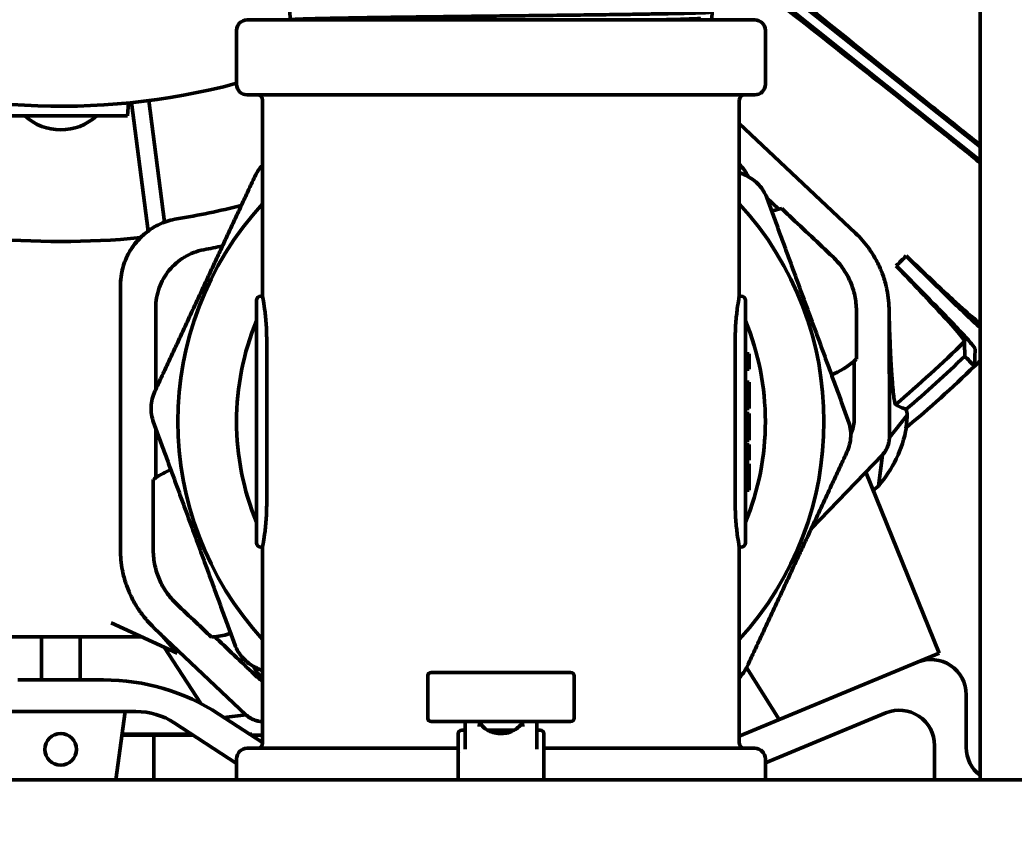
# Model space of a CAD drawing. Header units: inches. Extents: x 11 to 1621, y 11 to 1332.
# Drawn here: x 1065.1 to 1070.67, y 302.01 to 306.53 of the extents above; entities that cross this region are included whole.
import ezdxf

# ---------------------------------------------------------------- set-up
doc = ezdxf.new("R2010")
doc.units = ezdxf.units.IN
doc.header["$LTSCALE"] = 48
doc.header["$MEASUREMENT"] = 0
doc.layers.add('Dimension (ANSI)', color=7, linetype='Continuous', lineweight=25)
doc.layers.add('Visible (ANSI)', color=7, linetype='Continuous', lineweight=50)
doc.styles.add('Dimension Text', font='tahoma.ttf')
doc.dimstyles.new('ELC FT', dxfattribs={"dimscale": 48, "dimtxt": 0.12, "dimasz": 0.098425, "dimexe": 0.05, "dimexo": 0.1, "dimgap": 0.031496, "dimtad": 1, "dimdec": 5, "dimzin": 3, "dimdsep": 46, "dimlunit": 4, "dimtxsty": 'Dimension Text', "dimcen": 0.09, "dimdle": 0.5, "dimclrd": 5, "dimclre": 5, "dimclrt": 256, "dimadec": 1, "dimazin": 3, "dimtfac": 0.833333, "dimtofl": 0, "dimtmove": 0, "dimatfit": 3, "dimfxl": 0, "dimfrac": 2, "dimtolj": 1, "dimtzin": 0, "dimlwd": 25, "dimlwe": 25, "dimarcsym": 0})

# ---------------------------------------------------------------- blocks, each defined once
blk = doc.blocks.new('*D32')
at = {"layer": 'Defpoints', "color": 0, "linetype": 'Continuous', "transparency": 16777216}
for p in [(1009.1438, 460.8893), (1167.9445, 460.8893), (1018.5453, 291.4511)]:
    blk.add_point(p, dxfattribs=at)
at = {"layer": 'Dimension (ANSI)', "color": 5, "linetype": 'Continuous', "lineweight": 25, "transparency": 16777216}
for p, q in [((1163.1445, 460.8893), (1006.7438, 460.8893)), ((1009.1438, 296.1755), (1009.1438, 456.1649)), ((1013.7453, 291.4511), (1006.7438, 291.4511))]:
    blk.add_line(p, q, dxfattribs=at)
at = {"layer": 'Dimension (ANSI)', "color": 5, "linetype": 'Continuous', "transparency": 16777216}
for points in [[(1008.3564, 456.1649), (1009.9312, 456.1649), (1009.1438, 460.8893)], [(1008.3564, 296.1755), (1009.9312, 296.1755), (1009.1438, 291.4511)]]:
    blk.add_solid(points, dxfattribs=at)
at = {"layer": 'Dimension (ANSI)', "linetype": 'Continuous', "lineweight": 25, "transparency": 16777216, "insert": (1003.9957, 376.1702), "char_height": 5.76, "attachment_point": 5, "rotation": 90, "style": 'Dimension Text'}
blk.add_mtext('\\A1;14\'-1 7/16"', dxfattribs=at)
blk = doc.blocks.new('*D51')
at = {"layer": 'Defpoints', "color": 0, "linetype": 'Continuous', "transparency": 16777216}
for p in [(1146.447, 546.4511), (994.5453, 291.4511), (1018.5453, 291.4511)]:
    blk.add_point(p, dxfattribs=at)
at = {"layer": 'Dimension (ANSI)', "color": 5, "linetype": 'Continuous', "lineweight": 25, "transparency": 16777216}
for p, q in [((1141.647, 546.4511), (992.1453, 546.4511)), ((994.5453, 541.7267), (994.5453, 296.1755)), ((1013.7453, 291.4511), (992.1453, 291.4511))]:
    blk.add_line(p, q, dxfattribs=at)
at = {"layer": 'Dimension (ANSI)', "color": 5, "linetype": 'Continuous', "transparency": 16777216}
for points in [[(993.7579, 541.7267), (995.3327, 541.7267), (994.5453, 546.4511)], [(993.7579, 296.1755), (995.3327, 296.1755), (994.5453, 291.4511)]]:
    blk.add_solid(points, dxfattribs=at)
at = {"layer": 'Dimension (ANSI)', "linetype": 'Continuous', "lineweight": 25, "transparency": 16777216, "insert": (990.0336, 418.9511), "char_height": 5.76, "attachment_point": 5, "rotation": 90, "style": 'Dimension Text'}
blk.add_mtext('\\A1;21\'-3"', dxfattribs=at)

msp = doc.modelspace()

# ---------------------------------------------------------------- linework, layer by layer
at = {"layer": 'Visible (ANSI)'}
for p, q in [((1070.476979, 320.776021), (1070.476979, 302.273462)), ((1066.614075, 306.529771), (1066.604479, 306.837971)), ((1068.974884, 306.529771), (1068.984479, 306.837971)), ((1069.25001, 306.796534), (1070.476979, 305.818058)), ((1070.476979, 305.742524), (1069.21319, 306.750362)), ((1069.215279, 306.529771), (1066.373679, 306.529771)), ((1068.914847, 306.53923), (1068.914847, 306.529771)), ((1066.314479, 306.168971), (1066.314479, 306.470571)), ((1069.274479, 306.168971), (1069.274479, 306.470571)), ((1066.373679, 306.109771), (1069.215279, 306.109771)), ((1065.704231, 305.992856), (1065.709376, 306.064888)), ((1065.725998, 306.066574), (1065.818917, 305.346621)), ((1065.9117, 305.396585), (1065.823758, 306.077977)), ((1066.460331, 304.982896), (1066.460331, 306.080171)), ((1069.128628, 304.982896), (1069.128628, 306.080171)), ((1064.956199, 305.992856), (1065.704231, 305.992856)), ((1069.77912, 305.335092), (1069.128628, 305.948907)), ((1069.350275, 305.469103), (1069.283196, 305.5324)), ((1070.063185, 305.208142), (1070.062985, 305.207936)), ((1070.062985, 305.207936), (1070.238786, 305.034215)), ((1070.006772, 305.151729), (1070.006978, 305.151929)), ((1070.180699, 304.976128), (1070.006978, 305.151929)), ((1065.664861, 305.042179), (1065.664861, 303.560587)), ((1066.426331, 304.736802), (1066.426331, 304.958287)), ((1066.460331, 304.982896), (1066.45094, 304.982896)), ((1069.128628, 304.982896), (1069.138019, 304.982896)), ((1069.162628, 304.736802), (1069.162628, 304.958287)), ((1069.968724, 304.191242), (1069.967329, 304.899902)), ((1066.426331, 304.736802), (1066.426331, 303.82274)), ((1066.483224, 303.82274), (1066.483224, 304.736802)), ((1069.105735, 303.82274), (1069.105735, 304.736802)), ((1069.162628, 304.736802), (1069.162628, 303.82274)), ((1069.162628, 304.659455), (1069.183756, 304.659455)), ((1069.183756, 304.601751), (1069.183756, 304.659455)), ((1070.448986, 304.688016), (1070.444817, 304.589144)), ((1069.162628, 304.601751), (1069.183756, 304.601751)), ((1069.183756, 304.572899), (1069.183756, 304.601751)), ((1069.162628, 304.572899), (1069.183756, 304.572899)), ((1069.162628, 304.500769), (1069.183756, 304.500769)), ((1069.183756, 304.429146), (1069.183756, 304.500769)), ((1069.162628, 304.429146), (1069.183756, 304.429146)), ((1069.183756, 304.352903), (1069.183756, 304.429146)), ((1069.162628, 304.352903), (1069.183756, 304.352903)), ((1069.162628, 304.324051), (1069.183756, 304.324051)), ((1069.183756, 304.250287), (1069.183756, 304.324051)), ((1069.968724, 304.191242), (1070.069034, 304.316391)), ((1065.861711, 304.24289), (1065.861711, 303.964465)), ((1069.162628, 304.250287), (1069.183756, 304.250287)), ((1069.183756, 304.176185), (1069.183756, 304.250287)), ((1069.162628, 304.176185), (1069.183756, 304.176185)), ((1069.162628, 304.150939), (1069.183756, 304.150939)), ((1069.183756, 304.064383), (1069.183756, 304.150939)), ((1069.162628, 304.064383), (1069.183756, 304.064383)), ((1069.162628, 304.042749), (1069.183756, 304.042749)), ((1069.162628, 304.042745), (1069.183756, 304.042745)), ((1069.183756, 304.042745), (1069.183756, 304.042749)), ((1069.183756, 303.894878), (1069.183756, 304.042745)), ((1069.530862, 303.678237), (1069.929435, 304.093322)), ((1069.929435, 304.093322), (1069.906987, 303.91813)), ((1070.247689, 302.981851), (1069.836671, 303.996714)), ((1065.84819, 303.954953), (1065.84819, 303.560587)), ((1069.162628, 303.894878), (1069.183756, 303.894878)), ((1066.426331, 303.601255), (1066.426331, 303.82274)), ((1069.162628, 303.601255), (1069.162628, 303.82274)), ((1066.460331, 303.576646), (1066.45094, 303.576646)), ((1066.460331, 302.479371), (1066.460331, 303.576646)), ((1069.128628, 302.479371), (1069.128628, 303.576646)), ((1069.128628, 303.576646), (1069.138019, 303.576646)), ((1065.613117, 303.152415), (1065.981688, 302.981554)), ((1065.852212, 303.125027), (1066.366673, 302.637655)), ((1065.782971, 303.073675), (1064.877459, 303.073675)), ((1065.221947, 303.073675), (1065.221947, 302.832861)), ((1065.438483, 303.073675), (1065.438483, 302.832861)), ((1065.981688, 302.981554), (1065.886886, 303.092179)), ((1065.908793, 303.015347), (1066.113646, 302.700304)), ((1070.247689, 302.981851), (1070.126931, 302.931831)), ((1070.126931, 302.931831), (1069.128628, 302.518321)), ((1067.404479, 302.874771), (1068.184479, 302.874771)), ((1069.352512, 302.611056), (1069.169694, 302.901727)), ((1065.569995, 302.832861), (1065.090435, 302.832861)), ((1067.384479, 302.854771), (1067.384479, 302.776346)), ((1068.204479, 302.776346), (1068.204479, 302.854771)), ((1067.384479, 302.697606), (1067.384479, 302.776346)), ((1068.204479, 302.776346), (1068.204479, 302.697606)), ((1070.399113, 302.454121), (1070.399113, 302.749965)), ((1064.909203, 302.655696), (1065.751227, 302.655696)), ((1065.638955, 302.273462), (1065.691078, 302.655696)), ((1067.384479, 302.697606), (1067.384479, 302.61918)), ((1068.204479, 302.61918), (1068.204479, 302.697606)), ((1066.460331, 302.481373), (1066.214676, 302.6414)), ((1066.244419, 302.622024), (1066.366673, 302.637655)), ((1067.404479, 302.59918), (1068.184479, 302.59918)), ((1067.594479, 302.444569), (1067.594479, 302.59918)), ((1067.994479, 302.59918), (1067.994479, 302.444569)), ((1069.274479, 302.367762), (1069.949766, 302.647475)), ((1065.966121, 302.591875), (1066.314479, 302.364944)), ((1067.575109, 302.551686), (1067.594479, 302.551686)), ((1067.718011, 302.551686), (1067.870948, 302.551686)), ((1067.994479, 302.551686), (1068.01485, 302.551686)), ((1066.072642, 302.522484), (1065.672912, 302.522484)), ((1065.673817, 302.52912), (1066.062456, 302.52912)), ((1065.851979, 302.522484), (1065.851979, 302.273462)), ((1066.387036, 302.52912), (1066.399951, 302.52912)), ((1066.399951, 302.522484), (1066.397222, 302.522484)), ((1066.460331, 302.522494), (1066.399951, 302.522494)), ((1067.555109, 302.468749), (1067.555109, 302.531779)), ((1068.03385, 302.532526), (1068.03385, 302.532686)), ((1068.03385, 302.532526), (1068.03385, 302.349397)), ((1067.555109, 302.449771), (1066.373679, 302.449771)), ((1067.555109, 302.464069), (1067.555109, 302.468608)), ((1067.555109, 302.413931), (1067.555109, 302.464069)), ((1069.215279, 302.449771), (1068.03385, 302.449771)), ((1070.221947, 302.465608), (1070.221947, 302.276955)), ((1066.314479, 302.273462), (1066.314479, 302.390571)), ((1067.555109, 302.41371), (1067.555109, 302.413931)), ((1067.555109, 302.4054), (1067.555109, 302.409348)), ((1067.555109, 302.348852), (1067.555109, 302.4054)), ((1067.569479, 302.424042), (1067.569479, 302.424041)), ((1069.274479, 302.273462), (1069.274479, 302.390571)), ((1067.555109, 302.273462), (1067.555109, 302.348852)), ((1068.03385, 302.348431), (1068.03385, 302.349397)), ((1068.03385, 302.348431), (1068.03385, 302.273462)), ((1037.571979, 302.273462), (1144.134479, 302.273462))]:
    msp.add_line(p, q, dxfattribs=at)
msp.add_circle((1065.330215, 302.443754), 0.088583, dxfattribs=at)
for centre, radius, start, end in [((1065.330215, 309.884699), 3.838583, 72.761142, 284.857357), ((1066.373679, 306.470571), 0.0592, 90, 180), ((1069.215279, 306.470571), 0.0592, 0, 90), ((1066.373679, 306.168971), 0.0592, 180, 270), ((1069.215279, 306.168971), 0.0592, 270, 0), ((1066.430731, 306.080171), 0.0296, 0, 90), ((1069.158228, 306.080171), 0.0296, 90, 180), ((1065.330215, 306.208872), 0.295276, 227.018601, 312.981399), ((1068.939907, 305.530354), 0.268701, 26.69389, 45.384467), ((1065.126984, 310.464464), 5.121222, 279.585717, 283.709592), ((1067.794479, 304.279771), 1.808125, 137.549699, 222.450301), ((1067.794479, 304.279771), 1.808125, 317.549699, 42.450301), ((1069.456148, 304.991808), 0.488896, 102.506699, 107.364102), ((1066.042705, 305.042179), 0.377844, 99.585717, 114.004093), ((1066.042705, 305.042179), 0.377844, 123.62075, 134.354784), ((1065.330215, 309.884699), 4.596457, 264.433316, 275.566684), ((1066.042705, 305.042179), 0.377844, 144.754824, 155.454658), ((1069.367353, 304.89872), 0.599977, 27.411174, 34.51393), ((1065.330215, 309.884699), 6.653662, 314.6589712, 315.3410288), ((1066.042705, 305.042179), 0.377844, 165.196905, 180), ((1069.367353, 304.89872), 0.599977, 13.259807, 20.636332), ((1066.45094, 304.958287), 0.024609, 90, 180), ((1069.138019, 304.958287), 0.024609, 0, 90), ((1069.367353, 304.89872), 0.599977, 0.11282, 5.576303), ((1067.794479, 304.279771), 1.48, 157.581777, 202.418223), ((1067.794479, 304.279771), 1.48, 337.581777, 22.418223), ((1065.330215, 309.884699), 7.224409, 310.3054614, 314.4479132), ((1069.456148, 304.991808), 0.488896, 292.763124, 310.096341), ((1065.330215, 309.884699), 7.283465, 310.5249168, 314.0125099), ((1065.330215, 309.884699), 7.362205, 314.0041676, 314.3531766), ((1065.330215, 309.884699), 7.362205, 309.9849656, 314.0041676), ((1069.827748, 304.190964), 0.140977, 342.327108, 350.16502), ((1069.827748, 304.190964), 0.140977, 325.861182, 333.508231), ((1066.136194, 303.559892), 0.488896, 112.820232, 124.154955), ((1066.45094, 303.601255), 0.024609, 180, 270), ((1069.138019, 303.601255), 0.024609, 270, 0), ((1066.264838, 303.560587), 0.599977, 192.147724, 199.25048), ((1066.264838, 303.560587), 0.599977, 206.025323, 213.401848), ((1066.264838, 303.560587), 0.599977, 221.085352, 226.548835), ((1066.136194, 303.559892), 0.488896, 276.565313, 287.306995), ((1070.202262, 302.749965), 0.19685, 0, 112.5), ((1066.649052, 303.029188), 0.268701, 206.69389, 225.384467), ((1067.404479, 302.854771), 0.02, 90, 180), ((1068.184479, 302.854771), 0.02, 0, 90), ((1065.569995, 301.651759), 1.181102, 56.91863, 90), ((1065.751227, 302.261995), 0.393701, 56.91863, 90), ((1070.025097, 302.465608), 0.19685, 0, 112.5), ((1066.463627, 302.739999), 0.140977, 236.496634, 244.334546), ((1066.463627, 302.739999), 0.140977, 253.153424, 260.800472), ((1067.404479, 302.61918), 0.02, 180, 270), ((1068.184479, 302.61918), 0.02, 270, 0), ((1067.575109, 302.531686), 0.02, 90, 179.097667), ((1068.01485, 302.532686), 0.019, 0, 90), ((1066.373679, 302.390571), 0.0592, 90, 180), ((1066.430731, 302.479371), 0.0296, 270, 0), ((1069.158228, 302.479371), 0.0296, 180, 270), ((1069.215279, 302.390571), 0.0592, 0, 90), ((1070.595963, 302.454121), 0.19685, 180, 232.811658), ((1070.418798, 302.276955), 0.19685, 180, 181.016918)]:
    msp.add_arc(centre, radius, start, end, dxfattribs=at)
for centre, major_axis, ratio, start_param, end_param in [((1065.403955, 309.810959), (-4.631209, -4.631209), 0.99997868, 1.5647058, 1.57688685), ((1082.045378, 312.318432), (-9.000598, -12.931437), 0.63572295, 5.72773506, 5.73047507), ((1064.249703, 310.955024), (5.318733, -7.300998), 0.84997157, 0.0510516, 0.05592436)]:
    msp.add_ellipse(centre, major_axis=major_axis, ratio=ratio, start_param=start_param, end_param=end_param, dxfattribs=at)
for points, knots in [([(1070.476979, 305.83083), (1070.415291, 305.879637), (1070.351524, 305.930237), (1070.173757, 306.071679), (1070.047883, 306.172277), (1069.788273, 306.380831), (1069.628597, 306.509319), (1069.437269, 306.664622), (1069.378297, 306.712811), (1069.308758, 306.770425), (1069.289318, 306.786714), (1069.257311, 306.813981), (1069.245969, 306.823969), (1069.239084, 306.830425)], [-6.5108997, -6.5108997, -6.5108997, -6.5108997, -5.31755742, -5.31755742, -3.17115603, -3.17115603, -1.70257017, -1.70257017, -0.88983783, -0.88983783, -0.4653654, -0.4653654, 0, 0, 0, 0]), ([(1069.177717, 306.753473), (1069.185323, 306.748345), (1069.197123, 306.739853), (1069.22936, 306.715844), (1069.248658, 306.701224), (1069.316917, 306.648902), (1069.374144, 306.604413), (1069.595664, 306.43099), (1069.81034, 306.261062), (1070.03962, 306.079399), (1070.163845, 305.980444), (1070.345181, 305.835347), (1070.412651, 305.781202), (1070.47698, 305.729408)], [-3.77033534, -3.77033534, -3.77033534, -3.77033534, -3.70003746, -3.70003746, -3.63585737, -3.63585737, -3.51330002, -3.51330002, -3.22576149, -3.22576149, -2.67834819, -2.67834819, -2.35213736, -2.35213736, -2.35213736, -2.35213736]), ([(1066.616624, 306.529771), (1066.616413, 306.530033), (1066.616835, 306.530294), (1066.617898, 306.530557), (1066.619171, 306.530872), (1066.621373, 306.53119), (1066.624497, 306.531508), (1066.630746, 306.532143), (1066.640592, 306.532767), (1066.653908, 306.533394), (1066.667225, 306.534021), (1066.684011, 306.534648), (1066.704338, 306.535277), (1066.714502, 306.535592), (1066.725597, 306.535909), (1066.737496, 306.536226), (1066.749396, 306.536544), (1066.762062, 306.53686), (1066.775477, 306.537174), (1066.802307, 306.537802), (1066.832121, 306.538424), (1066.8649, 306.539053), (1066.88129, 306.539367), (1066.898423, 306.539682), (1066.916313, 306.539996), (1066.934203, 306.540311), (1066.952926, 306.540628), (1066.97222, 306.540944), (1067.010809, 306.541577), (1067.051573, 306.542207), (1067.094441, 306.542831), (1067.137309, 306.543456), (1067.182282, 306.544084), (1067.229407, 306.544715), (1067.25297, 306.54503), (1067.277145, 306.545347), (1067.301657, 306.545663), (1067.326168, 306.545979), (1067.351018, 306.546296), (1067.376203, 306.546613), (1067.426573, 306.547248), (1067.478549, 306.547882), (1067.530786, 306.548511), (1067.583023, 306.54914), (1067.635701, 306.549768), (1067.688812, 306.550393), (1067.741924, 306.551018), (1067.795469, 306.551647), (1067.849465, 306.552282), (1067.903461, 306.552917), (1067.956713, 306.553542), (1068.009158, 306.55417), (1068.061603, 306.554797), (1068.113273, 306.555421), (1068.164157, 306.556049), (1068.189599, 306.556363), (1068.214857, 306.55668), (1068.239885, 306.556998), (1068.264912, 306.557316), (1068.289444, 306.557632), (1068.313494, 306.557946), (1068.361594, 306.558573), (1068.407772, 306.559199), (1068.452054, 306.559826), (1068.496335, 306.560453), (1068.538786, 306.561078), (1068.579119, 306.561713), (1068.619451, 306.562349), (1068.656871, 306.562976), (1068.691488, 306.5636), (1068.726105, 306.564225), (1068.75792, 306.564854), (1068.786886, 306.565482), (1068.801369, 306.565796), (1068.815168, 306.566111), (1068.828162, 306.566428), (1068.841157, 306.566745), (1068.853268, 306.567062), (1068.864518, 306.567376), (1068.887017, 306.568006), (1068.906084, 306.568626), (1068.921752, 306.569254), (1068.929586, 306.569567), (1068.936567, 306.569882), (1068.942682, 306.570197), (1068.948797, 306.570512), (1068.954058, 306.570828), (1068.958397, 306.571144), (1068.967074, 306.571776), (1068.972019, 306.572406), (1068.973365, 306.573031), (1068.973612, 306.573145), (1068.973738, 306.57326), (1068.973742, 306.573375)], [1.4344329104, 1.4344329104, 1.4344329104, 1.4344329104, 1.4361544929, 1.4361544929, 1.4361544929, 1.4382149728, 1.4382149728, 1.4382149728, 1.4423359326, 1.4423359326, 1.4423359326, 1.4464568924, 1.4464568924, 1.4464568924, 1.4485173723, 1.4485173723, 1.4485173723, 1.4505778522, 1.4505778522, 1.4505778522, 1.454698812, 1.454698812, 1.454698812, 1.4567592919, 1.4567592919, 1.4567592919, 1.4588197718, 1.4588197718, 1.4588197718, 1.4629407316, 1.4629407316, 1.4629407316, 1.4670616914, 1.4670616914, 1.4670616914, 1.4691221713, 1.4691221713, 1.4691221713, 1.4711826512, 1.4711826512, 1.4711826512, 1.475303611, 1.475303611, 1.475303611, 1.4794245708, 1.4794245708, 1.4794245708, 1.4835455307, 1.4835455307, 1.4835455307, 1.4876664905, 1.4876664905, 1.4876664905, 1.4917874503, 1.4917874503, 1.4917874503, 1.4938479302, 1.4938479302, 1.4938479302, 1.4959084101, 1.4959084101, 1.4959084101, 1.5000293699, 1.5000293699, 1.5000293699, 1.5041503297, 1.5041503297, 1.5041503297, 1.5082712895, 1.5082712895, 1.5082712895, 1.5123922493, 1.5123922493, 1.5123922493, 1.5144527292, 1.5144527292, 1.5144527292, 1.5165132091, 1.5165132091, 1.5165132091, 1.5206341689, 1.5206341689, 1.5206341689, 1.5226946488, 1.5226946488, 1.5226946488, 1.5247551287, 1.5247551287, 1.5247551287, 1.5288760885, 1.5288760885, 1.5288760885, 1.5296323826, 1.5296323826, 1.5296323826, 1.5296323826]), ([(1068.91459, 306.539081), (1068.913694, 306.538564), (1068.910454, 306.538047), (1068.895729, 306.53668), (1068.880291, 306.535831), (1068.837362, 306.534133), (1068.809872, 306.533283), (1068.743768, 306.531585), (1068.705155, 306.530736), (1068.659657, 306.529848), (1068.657669, 306.52981), (1068.655671, 306.529771)], [0.26248201607, 0.26248201607, 0.26248201607, 0.26248201607, 0.263671875, 0.263671875, 0.265625, 0.265625, 0.267578125, 0.267578125, 0.26953125, 0.26953125, 0.26962, 0.26962, 0.26962, 0.26962]), ([(1069.16605, 305.65812), (1069.193486, 305.645306), (1069.218396, 305.626838), (1069.25763, 305.584117), (1069.273916, 305.557728), (1069.284353, 305.529303)], [-1.202957606, -1.202957606, -1.202957606, -1.202957606, -0.981963958, -0.981963958, -0.76097031, -0.76097031, -0.76097031, -0.76097031]), ([(1069.784531, 304.629615), (1069.784451, 304.670255), (1069.784272, 304.76119), (1069.784096, 304.850426), (1069.78394, 304.929775), (1069.777437, 304.98617), (1069.752768, 305.063857), (1069.713311, 305.135704), (1069.676181, 305.180164), (1069.572991, 305.277536), (1069.47741, 305.367727), (1069.380712, 305.458972), (1069.366472, 305.47241)], [0.5977640464, 0.5977640464, 0.5977640464, 0.5977640464, 0.6082911369, 0.6215026907, 0.6215026907, 0.6296355728, 0.6377684549, 0.6459013371, 0.6540342192, 0.6540342192, 0.6825802431, 0.6875013944, 0.6875013944, 0.6875013944, 0.6875013944]), ([(1065.833495, 305.356817), (1065.841297, 305.362012), (1065.849275, 305.366905), (1065.8574, 305.371479), (1065.867713, 305.377284), (1065.878265, 305.382574), (1065.888997, 305.387346)], [0.29581201492, 0.29581201492, 0.29581201492, 0.29581201492, 0.2979097961, 0.2979097961, 0.2979097961, 0.30057204793, 0.30057204793, 0.30057204793, 0.30057204793]), ([(1069.77912, 305.335092), (1069.805582, 305.310122), (1069.831437, 305.28116), (1069.854984, 305.248285), (1069.857254, 305.245116), (1069.859502, 305.241911), (1069.861727, 305.238671)], [0.65381009188, 0.65381009188, 0.65381009188, 0.65381009188, 0.66194297401, 0.66194297401, 0.66194297401, 0.66272687405, 0.66272687405, 0.66272687405, 0.66272687405]), ([(1065.664861, 305.042179), (1065.664861, 305.086371), (1065.680471, 305.1745), (1065.731029, 305.261617), (1065.768368, 305.30213), (1065.77622, 305.309932)], [0.875558315, 0.875558315, 0.875558315, 0.875558315, 0.930824186, 0.986090056, 1, 1, 1, 1]), ([(1065.734123, 305.260224), (1065.740599, 305.269402), (1065.747484, 305.278292), (1065.754753, 305.286848), (1065.76229, 305.295718), (1065.77024, 305.304228), (1065.778554, 305.312347)], [0.28548649071, 0.28548649071, 0.28548649071, 0.28548649071, 0.28797528113, 0.28797528113, 0.28797528113, 0.29055548978, 0.29055548978, 0.29055548978, 0.29055548978]), ([(1066.13107, 305.242041), (1066.092217, 305.234571), (1066.055661, 305.22034), (1066.022911, 305.200688), (1065.99016, 305.181036), (1065.961214, 305.155963), (1065.937278, 305.126851), (1065.913341, 305.097738), (1065.894412, 305.064587), (1065.881505, 305.028898), (1065.868598, 304.99321), (1065.861711, 304.954985), (1065.861711, 304.915961), (1065.861711, 304.765411), (1065.861711, 304.612331), (1065.861711, 304.458909)], [1, 1, 1, 1, 1.009934515, 1.009934515, 1.009934515, 1.0198690299, 1.0198690299, 1.0198690299, 1.0298035449, 1.0298035449, 1.0298035449, 1.0397380599, 1.0397380599, 1.0397380599, 1.0780638247, 1.0780638247, 1.0780638247, 1.0780638247]), ([(1070.47698, 304.830243), (1070.469407, 304.835181), (1070.458009, 304.843943), (1070.415515, 304.879103), (1070.37577, 304.914218), (1070.298857, 304.98479), (1070.260962, 305.019898), (1070.161237, 305.114159), (1070.113115, 305.160105), (1070.063185, 305.208142)], [-3.49380912, -3.49380912, -3.49380912, -3.49380912, -2.71136213, -2.71136213, -1.28393417, -1.28393417, -0.5721615, -0.5721615, 0, 0, 0, 0]), ([(1065.677402, 305.138717), (1065.680304, 305.14973), (1065.683713, 305.160644), (1065.68763, 305.171403), (1065.691042, 305.180777), (1065.69484, 305.190034), (1065.699005, 305.19914)], [0.27548411556, 0.27548411556, 0.27548411556, 0.27548411556, 0.27804076615, 0.27804076615, 0.27804076615, 0.28026820738, 0.28026820738, 0.28026820738, 0.28026820738]), ([(1069.899968, 305.174934), (1069.905955, 305.16341), (1069.911602, 305.151628), (1069.916857, 305.139638), (1069.921109, 305.129939), (1069.925103, 305.120103), (1069.928833, 305.110173)], [0.66757462767, 0.66757462767, 0.66757462767, 0.66757462767, 0.67007585613, 0.67007585613, 0.67007585613, 0.67209929895, 0.67209929895, 0.67209929895, 0.67209929895]), ([(1070.006772, 305.151729), (1070.055236, 305.101356), (1070.101572, 305.052821), (1070.195874, 304.953033), (1070.231201, 304.9149), (1070.302214, 304.837453), (1070.337083, 304.797936), (1070.38098, 304.744733), (1070.391124, 304.729911), (1070.389184, 304.727284)], [-2.4097627, -2.4097627, -2.4097627, -2.4097627, -2.06119637, -2.06119637, -1.6328407, -1.6328407, -0.79942805, -0.79942805, 0, 0, 0, 0]), ([(1069.951335, 305.036335), (1069.952719, 305.030478), (1069.954011, 305.024623), (1069.955207, 305.018777), (1069.959461, 304.997987), (1069.962513, 304.977324), (1069.964491, 304.957021)], [0.67704052254, 0.67704052254, 0.67704052254, 0.67704052254, 0.67820873826, 0.67820873826, 0.67820873826, 0.68236389287, 0.68236389287, 0.68236389287, 0.68236389287]), ([(1070.238786, 305.034215), (1070.274899, 304.998529), (1070.31089, 304.963398), (1070.378632, 304.898119), (1070.409746, 304.868583), (1070.451617, 304.829593), (1070.465221, 304.817109), (1070.476979, 304.806523)], [0.000000016, 0.000000016, 0.000000016, 0.000000016, 0.386876574, 0.386876574, 0.773684104, 0.773684104, 0.994763221, 0.994763221, 0.994763221, 0.994763221]), ([(1066.483224, 304.736802), (1066.483224, 304.767779), (1066.482013, 304.800771), (1066.477666, 304.861382), (1066.474597, 304.889007), (1066.468859, 304.932626), (1066.465813, 304.951554), (1066.461519, 304.976691), (1066.460331, 304.982896), (1066.460331, 304.982896)], [0, 0, 0, 0, 0.236045438, 0.236045438, 0.472090877, 0.472090877, 0.7081268, 0.7081268, 0.944162722, 0.944162722, 0.944162722, 0.944162722]), ([(1069.105735, 304.736802), (1069.105735, 304.767779), (1069.106946, 304.800771), (1069.111293, 304.861382), (1069.114362, 304.889007), (1069.1201, 304.932626), (1069.123146, 304.951554), (1069.12744, 304.976691), (1069.128628, 304.982896), (1069.128628, 304.982896)], [-1.888325445, -1.888325445, -1.888325445, -1.888325445, -1.652280007, -1.652280007, -1.416234568, -1.416234568, -1.180198645, -1.180198645, -0.944162722, -0.944162722, -0.944162722, -0.944162722]), ([(1070.448986, 304.688016), (1070.449075, 304.690139), (1070.442192, 304.699273), (1070.415383, 304.730413), (1070.395833, 304.752007), (1070.346331, 304.805168), (1070.316795, 304.836283), (1070.251516, 304.904024), (1070.216385, 304.940015), (1070.180699, 304.976128)], [0.00000079, 0.00000079, 0.00000079, 0.00000079, 0.38870727, 0.38870727, 0.77369671, 0.77369671, 1.1605104, 1.1605104, 1.54739138, 1.54739138, 1.54739138, 1.54739138]), ([(1069.967374, 304.876951), (1069.969306, 304.818104), (1069.971425, 304.761304), (1069.978959, 304.59046), (1069.983814, 304.523776), (1069.990495, 304.444717), (1069.993843, 304.415417), (1069.99941, 304.381685), (1070.001694, 304.374283), (1070.003414, 304.375316)], [-1.9662054, -1.9662054, -1.9662054, -1.9662054, -1.69967544, -1.69967544, -1.09701424, -1.09701424, -0.50311259, -0.50311259, 0, 0, 0, 0]), ([(1070.390879, 304.646518), (1070.390615, 304.659948), (1070.390342, 304.673395), (1070.390059, 304.686855), (1070.389777, 304.700315), (1070.389485, 304.713793), (1070.389184, 304.727284)], [0.000001, 0.000001, 0.000001, 0.000001, 2.30224542, 2.30224542, 2.30224542, 4.60448589, 4.60448589, 4.60448589, 4.60448589]), ([(1069.752824, 304.208393), (1069.754548, 304.212028), (1069.76174, 304.22845), (1069.770118, 304.259149), (1069.771694, 304.282327), (1069.77157, 304.345467), (1069.771364, 304.449884), (1069.771153, 304.557312), (1069.771043, 304.612856), (1069.771033, 304.617821)], [0.5626131822, 0.5626131822, 0.5626131822, 0.5626131822, 0.563382268, 0.5660193717, 0.5686564754, 0.5686564754, 0.5818680292, 0.595079583, 0.5963779454, 0.5963779454, 0.5963779454, 0.5963779454]), ([(1065.849992, 304.274978), (1065.839653, 304.303439), (1065.835098, 304.334112), (1065.837564, 304.392063), (1065.844708, 304.422238), (1065.857427, 304.449718)], [-1.202957606, -1.202957606, -1.202957606, -1.202957606, -0.981963958, -0.981963958, -0.76097031, -0.76097031, -0.76097031, -0.76097031]), ([(1070.003414, 304.375316), (1070.011998, 304.36969), (1070.02127, 304.364648), (1070.031188, 304.360165), (1070.041106, 304.355682), (1070.051675, 304.351756), (1070.062855, 304.348366)], [-4.60270949, -4.60270949, -4.60270949, -4.60270949, -2.30136679, -2.30136679, -2.30136679, -0.000001, -0.000001, -0.000001, -0.000001]), ([(1069.738967, 304.284564), (1069.749306, 304.256103), (1069.753861, 304.22543), (1069.751395, 304.167479), (1069.744251, 304.137304), (1069.731532, 304.109824)], [-1.202957606, -1.202957606, -1.202957606, -1.202957606, -0.981963958, -0.981963958, -0.76097031, -0.76097031, -0.76097031, -0.76097031]), ([(1070.069034, 304.316391), (1070.068808, 304.311918), (1070.06813, 304.298369), (1070.064806, 304.268012), (1070.063124, 304.255874), (1070.061069, 304.243681)], [-0.282586215, -0.282586215, -0.282586215, -0.282586215, -0.112317009, -0.112317009, -0.000001, -0.000001, -0.000001, -0.000001]), ([(1070.064468, 304.246533), (1070.053308, 304.186045), (1070.034176, 304.1273), (1069.980989, 304.016385), (1069.947173, 303.96471), (1069.906987, 303.91813)], [0.000001, 0.000001, 0.000001, 0.000001, 0.468696787, 0.468696787, 0.937409256, 0.937409256, 0.937409256, 0.937409256]), ([(1069.966653, 304.166884), (1069.966379, 304.165347), (1069.965114, 304.158876), (1069.963514, 304.152736), (1069.962071, 304.148166)], [-0.5664825907, -0.5664825907, -0.5664825907, -0.5664825907, -0.56601937169, -0.56449783485, -0.56449783485, -0.56449783485, -0.56449783485]), ([(1069.953922, 304.128079), (1069.95189, 304.124029), (1069.948852, 304.118636), (1069.945369, 304.113244), (1069.944431, 304.111848)], [-0.56218440084, -0.56218440084, -0.56218440084, -0.56218440084, -0.56074516436, -0.56024490818, -0.56024490818, -0.56024490818, -0.56024490818]), ([(1069.962071, 304.148166), (1069.961013, 304.144816), (1069.959839, 304.141539), (1069.958541, 304.138314), (1069.957148, 304.134852), (1069.955612, 304.131449), (1069.953922, 304.128079)], [0.74334647622, 0.74334647622, 0.74334647622, 0.74334647622, 0.74446204304, 0.74446204304, 0.74446204304, 0.74565991022, 0.74565991022, 0.74565991022, 0.74565991022]), ([(1066.460331, 303.576646), (1066.460331, 303.576646), (1066.461519, 303.582851), (1066.465813, 303.607988), (1066.468859, 303.626916), (1066.474597, 303.670535), (1066.477666, 303.69816), (1066.482013, 303.758771), (1066.483224, 303.791763), (1066.483224, 303.82274)], [2.832488167, 2.832488167, 2.832488167, 2.832488167, 3.06852409, 3.06852409, 3.304560013, 3.304560013, 3.540605452, 3.540605452, 3.77665089, 3.77665089, 3.77665089, 3.77665089]), ([(1069.128628, 303.576646), (1069.128628, 303.576646), (1069.12744, 303.582851), (1069.123146, 303.607988), (1069.1201, 303.626916), (1069.114362, 303.670535), (1069.111293, 303.69816), (1069.106946, 303.758771), (1069.105735, 303.791763), (1069.105735, 303.82274)], [-2.832488167, -2.832488167, -2.832488167, -2.832488167, -2.596452245, -2.596452245, -2.360416322, -2.360416322, -2.124370883, -2.124370883, -1.888325445, -1.888325445, -1.888325445, -1.888325445]), ([(1065.665159, 303.541683), (1065.664959, 303.547972), (1065.664861, 303.554267), (1065.664861, 303.560587)], [0.25013143295, 0.25013143295, 0.25013143295, 0.25013143295, 0.25793640512, 0.25793640512, 0.2579364052, 0.2579364052]), ([(1065.678295, 303.434332), (1065.677466, 303.438174), (1065.676678, 303.442009), (1065.675931, 303.445834), (1065.668181, 303.485522), (1065.664861, 303.524204), (1065.664861, 303.560587)], [1.14500537336, 1.14500537336, 1.14500537336, 1.14500537336, 1.1457892734, 1.1457892734, 1.1457892734, 1.15392215551, 1.15392215551, 1.15392215551, 1.15392215551]), ([(1065.84819, 303.560587), (1065.84819, 303.529128), (1065.855044, 303.47161), (1065.880219, 303.393604), (1065.919792, 303.322344), (1065.956345, 303.27891), (1066.013949, 303.224339), (1066.078732, 303.162968), (1066.144747, 303.100429), (1066.17425, 303.072479)], [0.1539221555, 0.1539221555, 0.1539221555, 0.1539221555, 0.1620550377, 0.1701879198, 0.1783208019, 0.186453684, 0.186453684, 0.1996652379, 0.2101923283, 0.2101923283, 0.2101923283, 0.2101923283]), ([(1065.725698, 303.297336), (1065.721036, 303.306864), (1065.716624, 303.316519), (1065.712487, 303.326268), (1065.707373, 303.338319), (1065.702681, 303.350512), (1065.698408, 303.362776)], [1.13563294846, 1.13563294846, 1.13563294846, 1.13563294846, 1.13765639128, 1.13765639128, 1.13765639128, 1.14015761975, 1.14015761975, 1.14015761975, 1.14015761975]), ([(1065.812616, 303.166293), (1065.799207, 303.181665), (1065.786273, 303.198066), (1065.774072, 303.215429), (1065.770641, 303.22031), (1065.767269, 303.225268), (1065.763959, 303.230295)], [1.12536835454, 1.12536835454, 1.12536835454, 1.12536835454, 1.12952350916, 1.12952350916, 1.12952350916, 1.13069172488, 1.13069172488, 1.13069172488, 1.13069172488]), ([(1066.192092, 303.074202), (1066.195696, 303.070787), (1066.236019, 303.032588), (1066.314007, 302.958706), (1066.38981, 302.886894), (1066.435647, 302.84347), (1066.446022, 302.834934), (1066.458592, 302.826963), (1066.460331, 302.825898)], [0.2115784293, 0.2115784293, 0.2115784293, 0.2115784293, 0.2128767917, 0.2260883455, 0.2392998994, 0.2392998994, 0.241937003, 0.2423500157, 0.2423500157, 0.2423500157, 0.2423500157]), ([(1066.422909, 302.901422), (1066.395473, 302.914236), (1066.370563, 302.932704), (1066.331329, 302.975425), (1066.315043, 303.001814), (1066.304606, 303.030239)], [-1.202957606, -1.202957606, -1.202957606, -1.202957606, -0.981963958, -0.981963958, -0.76097031, -0.76097031, -0.76097031, -0.76097031]), ([(1066.402568, 302.612931), (1066.398254, 302.615018), (1066.39269, 302.618068), (1066.387116, 302.621589), (1066.38581, 302.622445)], [-0.24345853986, -0.24345853986, -0.24345853986, -0.24345853986, -0.24193700302, -0.24147378401, -0.24147378401, -0.24147378401, -0.24147378401]), ([(1066.422771, 302.605072), (1066.419159, 302.606156), (1066.41563, 302.607374), (1066.412156, 302.608737), (1066.40892, 302.610006), (1066.405731, 302.611401), (1066.402568, 302.612931)], [1.06207233719, 1.06207233719, 1.06207233719, 1.06207233719, 1.06327020438, 1.06327020438, 1.06327020438, 1.0643857712, 1.0643857712, 1.0643857712, 1.0643857712]), ([(1066.441089, 302.600835), (1066.43943, 302.601111), (1066.433117, 302.602279), (1066.42711, 302.60377), (1066.422771, 302.605072)], [-0.24771146653, -0.24771146653, -0.24771146653, -0.24771146653, -0.24721121035, -0.24577197387, -0.24577197387, -0.24577197387, -0.24577197387]), ([(1067.671979, 302.570996), (1067.671979, 302.57726), (1067.672902, 302.583528), (1067.67572, 302.592904), (1067.676921, 302.596059), (1067.678371, 302.59918)], [0, 0, 0, 0, 0.226296799, 0.226296799, 0.342047214, 0.342047214, 0.342047214, 0.342047214]), ([(1067.911949, 302.596064), (1067.911268, 302.594401), (1067.910518, 302.592745), (1067.905185, 302.582052), (1067.898517, 302.573309), (1067.881828, 302.558191), (1067.872091, 302.551709), (1067.850369, 302.541366), (1067.838448, 302.537454), (1067.813514, 302.532566), (1067.800512, 302.531581), (1067.774748, 302.532645), (1067.761994, 302.534695), (1067.738056, 302.54156), (1067.726881, 302.546376), (1067.707161, 302.558168), (1067.698646, 302.565154), (1067.685276, 302.580092), (1067.680312, 302.587992), (1067.67701, 302.596064)], [3.44525127, 3.44525127, 3.44525127, 3.44525127, 3.50653255, 3.50653255, 3.84358043, 3.84358043, 4.15628131, 4.15628131, 4.46188854, 4.46188854, 4.76628526, 4.76628526, 5.07062777, 5.07062777, 5.37518498, 5.37518498, 5.6821594, 5.6821594, 5.97952669, 5.97952669, 5.97952669, 5.97952669]), ([(1067.910588, 302.59918), (1067.912038, 302.596059), (1067.913239, 302.592904), (1067.916057, 302.583528), (1067.916979, 302.57726), (1067.916979, 302.570996)], [2.79954544, 2.79954544, 2.79954544, 2.79954544, 2.915295924, 2.915295924, 3.141592654, 3.141592654, 3.141592654, 3.141592654]), ([(1067.555087, 302.409369), (1067.555089, 302.409778), (1067.555096, 302.410154), (1067.555107, 302.410738), (1067.55511, 302.410931), (1067.555112, 302.411221), (1067.555112, 302.411304), (1067.555112, 302.411391)], [0, 0, 0, 0, 0.00359987228, 0.00359987228, 0.00691639687, 0.00691639687, 0.00815992091, 0.00815992091, 0.00815992091, 0.00815992091])]:
    msp.add_open_spline(points, degree=3, knots=knots, dxfattribs=at)
for points in [[(1066.41613, 305.651342), (1066.427226, 305.675098), (1066.44256, 305.69696), (1066.460341, 305.715132)], [(1065.979785, 305.414747), (1066.100856, 305.435194), (1066.221276, 305.460015), (1066.340719, 305.489152)], [(1065.979785, 305.414747), (1066.101298, 305.435268), (1066.221666, 305.460104), (1066.340717, 305.489148)], [(1069.366472, 305.47241), (1069.360989, 305.471387), (1069.355592, 305.470283), (1069.350275, 305.469103)], [(1065.888997, 305.387346), (1065.918314, 305.40038), (1065.948977, 305.409544), (1065.979785, 305.414747)], [(1065.778554, 305.312347), (1065.795493, 305.328886), (1065.813945, 305.3438), (1065.833495, 305.356817)], [(1065.699005, 305.19914), (1065.708765, 305.220474), (1065.720545, 305.240981), (1065.734123, 305.260224)], [(1066.235683, 305.263247), (1066.200852, 305.255822), (1066.165978, 305.248753), (1066.13107, 305.242041)], [(1069.861727, 305.238671), (1069.875487, 305.218636), (1069.888364, 305.197269), (1069.899968, 305.174934)], [(1065.664861, 305.042179), (1065.664861, 305.074324), (1065.669025, 305.106936), (1065.677402, 305.138717)], [(1069.928833, 305.110173), (1069.937942, 305.085924), (1069.945477, 305.061111), (1069.951335, 305.036335)], [(1069.964491, 304.957021), (1069.966384, 304.937584), (1069.967292, 304.918477), (1069.967329, 304.899902)], [(1069.771033, 304.617821), (1069.775533, 304.621609), (1069.780032, 304.625536), (1069.784531, 304.629615)], [(1070.444817, 304.589144), (1070.426807, 304.608296), (1070.408827, 304.627421), (1070.390879, 304.646518)], [(1069.968724, 304.191242), (1069.968743, 304.181905), (1069.967936, 304.174097), (1069.966653, 304.166884)], [(1069.944431, 304.111848), (1069.940424, 304.105886), (1069.935691, 304.099836), (1069.929435, 304.093322)], [(1065.861711, 303.964465), (1065.857204, 303.961407), (1065.852697, 303.958239), (1065.84819, 303.954953)], [(1065.698408, 303.362776), (1065.690127, 303.386544), (1065.683424, 303.410574), (1065.678295, 303.434332)], [(1065.763959, 303.230295), (1065.74996, 303.251559), (1065.737084, 303.274069), (1065.725698, 303.297336)], [(1065.852212, 303.125027), (1065.838727, 303.137802), (1065.825454, 303.151576), (1065.812616, 303.166293)], [(1066.17425, 303.072479), (1066.180305, 303.072952), (1066.186248, 303.073529), (1066.192092, 303.074202)], [(1069.172829, 302.9082), (1069.161733, 302.884444), (1069.146399, 302.862582), (1069.128618, 302.84441)], [(1066.38581, 302.622445), (1066.379683, 302.626462), (1066.37345, 302.631234), (1066.366673, 302.637655)], [(1066.460331, 302.599055), (1066.453219, 302.599205), (1066.446961, 302.59986), (1066.441089, 302.600835)], [(1066.399951, 302.529131), (1066.395639, 302.529196), (1066.391133, 302.529344), (1066.386295, 302.529602)], [(1067.594479, 302.494707), (1067.594479, 302.494141), (1067.594286, 302.493629), (1067.594286, 302.493629)], [(1067.994479, 302.494707), (1067.994479, 302.494141), (1067.994673, 302.493629), (1067.994673, 302.493629)], [(1067.555091, 302.409348), (1067.555091, 302.409355), (1067.555091, 302.409362), (1067.555091, 302.409369)], [(1067.555106, 302.411382), (1067.555108, 302.411837), (1067.555109, 302.412292), (1067.555109, 302.412747)], [(1067.555109, 302.412748), (1067.555109, 302.413085), (1067.55511, 302.413407), (1067.55511, 302.41371)]]:
    msp.add_open_spline(points, degree=3, dxfattribs=at)
for points, weights in [([(1069.16605, 305.65812), (1069.147273, 305.666851), (1069.128628, 305.67552)], [1.7121167086, 1.71532492547, 1.71834425786]), ([(1066.41613, 305.651342), (1066.136779, 305.05053), (1065.857427, 304.449718)], [1.7121167086, 1.82110030943, 1.7121167086]), ([(1069.738967, 304.284564), (1069.51166, 304.906933), (1069.284353, 305.529303)], [1.71475118452, 1.82390248108, 1.71475118452]), ([(1065.849992, 304.274978), (1066.077299, 303.652608), (1066.304606, 303.030239)], [1.71475118452, 1.82390248108, 1.71475118452]), ([(1069.172829, 302.9082), (1069.45218, 303.509012), (1069.731532, 304.109824)], [1.7121167086, 1.82110030943, 1.7121167086]), ([(1066.422909, 302.901422), (1066.441686, 302.892691), (1066.460331, 302.884022)], [1.7121167086, 1.71532492547, 1.71834425786])]:
    msp.add_rational_spline(points, weights, degree=2, dxfattribs=at)

# ---------------------------------------------------------------- dimensions: what is measured, and where the dimension line sits
at = {"layer": 'Dimension (ANSI)', "color": 5, "linetype": 'Continuous', "lineweight": 25, "true_color": 0x0000ff}
for base, p1, p2, picture, middle in [((994.545281, 291.451101), (1146.446979, 546.451101), (1018.545281, 291.451101), '*D51', (994.545281, 418.951101)), ((1009.143755, 460.889261), (1018.545281, 291.451101), (1167.944479, 460.889261), '*D32', (1009.143755, 376.170181))]:
    dim = msp.add_linear_dim(base=base, p1=p1, p2=p2, angle=270, dimstyle='ELC FT', override={"dimgap": 0.031496, "dimdec": 5, "dimlfac": 1, "dimtol": 0, "dimlim": 0, "dimtp": 0, "dimtm": 0, "dimtdec": 2, "dimatfit": 1}, dxfattribs=at)
    dim.commit()
    dim.dimension.update_dxf_attribs({"geometry": picture, "text_midpoint": middle, "dimtype": 160})

doc.saveas('drawing.dxf')
